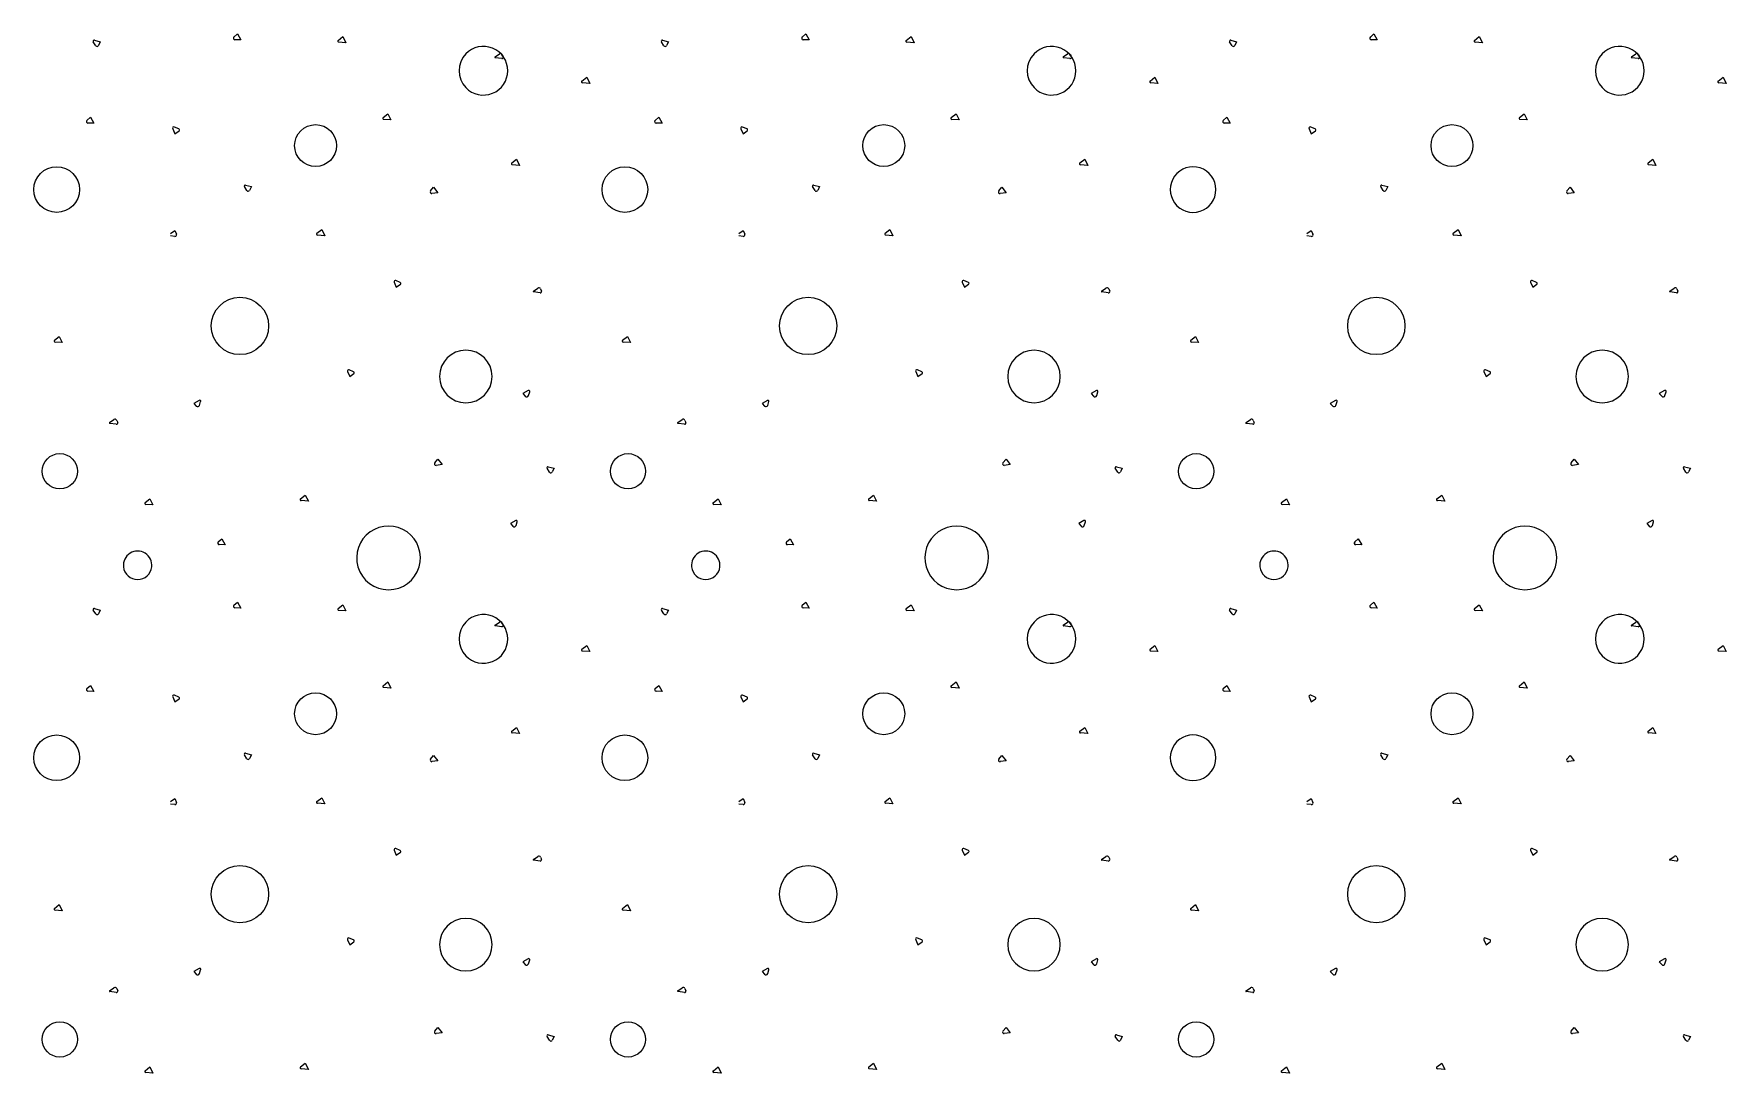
# Model space of a CAD drawing. Header units: millimetres. Extents: x 15 to 2176, y 3 to 641.
# Drawn here: x 2079.8 to 2127.46, y 78.22 to 107.48 of the extents above; entities that cross this region are included whole.
import ezdxf
from ezdxf.xclip import XClip

# ---------------------------------------------------------------- set-up
doc = ezdxf.new("R2010")
doc.units = ezdxf.units.MM
doc.header["$MEASUREMENT"] = 0
doc.header["$XCLIPFRAME"] = 0
doc.layers.add('A--------P-', color=7, linetype='Continuous')
doc.layers.add('A-L-10--EF-', color=4, linetype='Continuous', lineweight=0)

# ---------------------------------------------------------------- blocks, each defined once
blk = doc.blocks.new('*X14')
at = {"layer": 'A-L-10--EF-'}
for p, q in [((2081.544, 107.149), (2081.475, 107.258)), ((2081.506, 107.302), (2081.672, 107.258)), ((2081.672, 107.258), (2081.619, 107.153)), ((2085.437, 107.394), (2085.538, 107.483)), ((2085.633, 107.314), (2085.464, 107.319)), ((2085.538, 107.483), (2085.633, 107.314)), ((2088.369, 107.3), (2088.505, 107.405)), ((2088.59, 107.231), (2088.385, 107.249)), ((2088.505, 107.405), (2088.59, 107.231)), ((2097.544, 107.149), (2097.475, 107.258)), ((2097.506, 107.302), (2097.672, 107.258)), ((2097.672, 107.258), (2097.619, 107.153)), ((2101.437, 107.394), (2101.538, 107.483)), ((2101.633, 107.314), (2101.464, 107.319)), ((2101.538, 107.483), (2101.633, 107.314)), ((2104.369, 107.3), (2104.505, 107.405)), ((2104.59, 107.231), (2104.385, 107.249)), ((2104.505, 107.405), (2104.59, 107.231)), ((2092.79, 106.834), (2092.912, 106.92)), ((2092.978, 106.787), (2092.795, 106.812)), ((2092.991, 106.897), (2093.016, 106.837)), ((2108.79, 106.834), (2108.912, 106.92)), ((2108.978, 106.787), (2108.795, 106.812)), ((2108.991, 106.897), (2109.016, 106.837)), ((2095.235, 106.155), (2095.371, 106.261)), ((2095.456, 106.086), (2095.251, 106.104)), ((2095.371, 106.261), (2095.456, 106.086)), ((2111.235, 106.155), (2111.371, 106.261)), ((2111.456, 106.086), (2111.251, 106.104)), ((2111.371, 106.261), (2111.456, 106.086)), ((2081.296, 105.045), (2081.397, 105.134)), ((2081.492, 104.965), (2081.323, 104.969)), ((2081.397, 105.134), (2081.492, 104.965)), ((2083.884, 104.804), (2083.759, 104.859)), ((2089.635, 105.127), (2089.77, 105.232)), ((2089.855, 105.058), (2089.65, 105.075)), ((2089.77, 105.232), (2089.855, 105.058)), ((2097.296, 105.045), (2097.397, 105.134)), ((2097.492, 104.965), (2097.323, 104.969)), ((2097.397, 105.134), (2097.492, 104.965)), ((2099.884, 104.804), (2099.759, 104.859)), ((2105.635, 105.127), (2105.77, 105.232)), ((2105.855, 105.058), (2105.65, 105.075)), ((2105.77, 105.232), (2105.855, 105.058)), ((2083.712, 104.811), (2083.773, 104.671)), ((2083.773, 104.671), (2083.889, 104.754)), ((2099.712, 104.811), (2099.773, 104.671)), ((2099.773, 104.671), (2099.889, 104.754)), ((2093.257, 103.847), (2093.392, 103.953)), ((2093.392, 103.953), (2093.477, 103.778)), ((2109.257, 103.847), (2109.392, 103.953)), ((2109.392, 103.953), (2109.477, 103.778)), ((2093.477, 103.778), (2093.272, 103.796)), ((2109.477, 103.778), (2109.272, 103.796)), ((2085.799, 103.072), (2085.729, 103.182)), ((2085.761, 103.225), (2085.927, 103.181)), ((2085.927, 103.181), (2085.874, 103.076)), ((2090.973, 103.058), (2091.059, 103.162)), ((2091.179, 103.009), (2091.011, 102.988)), ((2091.059, 103.162), (2091.179, 103.009)), ((2101.799, 103.072), (2101.729, 103.182)), ((2101.761, 103.225), (2101.927, 103.181)), ((2101.927, 103.181), (2101.874, 103.076)), ((2106.973, 103.058), (2107.059, 103.162)), ((2107.179, 103.009), (2107.011, 102.988)), ((2107.059, 103.162), (2107.179, 103.009)), ((2083.652, 101.862), (2083.772, 101.947)), ((2083.773, 101.779), (2083.652, 101.795)), ((2083.772, 101.947), (2083.819, 101.839)), ((2087.772, 101.869), (2087.907, 101.974)), ((2087.992, 101.8), (2087.787, 101.818)), ((2087.907, 101.974), (2087.992, 101.8)), ((2099.652, 101.862), (2099.772, 101.947)), ((2099.773, 101.779), (2099.652, 101.795)), ((2099.772, 101.947), (2099.819, 101.839)), ((2103.772, 101.869), (2103.907, 101.974)), ((2103.992, 101.8), (2103.787, 101.818)), ((2103.907, 101.974), (2103.992, 101.8)), ((2089.946, 100.492), (2090.008, 100.351)), ((2090.119, 100.484), (2089.994, 100.539)), ((2090.008, 100.351), (2090.124, 100.435)), ((2093.869, 100.236), (2093.991, 100.322)), ((2094.058, 100.189), (2093.874, 100.214)), ((2094.07, 100.299), (2094.096, 100.239)), ((2105.946, 100.492), (2106.008, 100.351)), ((2106.119, 100.484), (2105.994, 100.539)), ((2106.008, 100.351), (2106.124, 100.435)), ((2109.869, 100.236), (2109.991, 100.322)), ((2110.058, 100.189), (2109.874, 100.214)), ((2110.07, 100.299), (2110.096, 100.239)), ((2080.382, 98.857), (2080.517, 98.962)), ((2080.602, 98.788), (2080.397, 98.805)), ((2080.517, 98.962), (2080.602, 98.788)), ((2096.382, 98.857), (2096.517, 98.962)), ((2096.602, 98.788), (2096.397, 98.805)), ((2096.517, 98.962), (2096.602, 98.788)), ((2088.634, 97.974), (2088.696, 97.834)), ((2088.807, 97.967), (2088.682, 98.022)), ((2088.696, 97.834), (2088.812, 97.917)), ((2104.634, 97.974), (2104.696, 97.834)), ((2104.807, 97.967), (2104.682, 98.022)), ((2104.696, 97.834), (2104.812, 97.917)), ((2093.722, 97.438), (2093.573, 97.352)), ((2093.573, 97.352), (2093.641, 97.277)), ((2093.731, 97.297), (2093.764, 97.404)), ((2109.722, 97.438), (2109.573, 97.352)), ((2109.573, 97.352), (2109.641, 97.277)), ((2109.731, 97.297), (2109.764, 97.404)), ((2084.457, 97.163), (2084.309, 97.077)), ((2084.309, 97.077), (2084.376, 97.002)), ((2084.466, 97.022), (2084.499, 97.129)), ((2100.457, 97.163), (2100.309, 97.077)), ((2100.309, 97.077), (2100.376, 97.002)), ((2100.466, 97.022), (2100.499, 97.129)), ((2081.935, 96.536), (2082.057, 96.621)), ((2082.124, 96.489), (2081.941, 96.514)), ((2082.136, 96.599), (2082.162, 96.539)), ((2097.935, 96.536), (2098.057, 96.621)), ((2098.124, 96.489), (2097.941, 96.514)), ((2098.136, 96.599), (2098.162, 96.539)), ((2091.091, 95.402), (2091.177, 95.506)), ((2091.297, 95.353), (2091.129, 95.332)), ((2091.177, 95.506), (2091.297, 95.353)), ((2107.091, 95.402), (2107.177, 95.506)), ((2107.297, 95.353), (2107.129, 95.332)), ((2107.177, 95.506), (2107.297, 95.353)), ((2094.323, 95.141), (2094.254, 95.251)), ((2094.286, 95.294), (2094.451, 95.25)), ((2094.451, 95.25), (2094.398, 95.145)), ((2110.323, 95.141), (2110.254, 95.251)), ((2110.286, 95.294), (2110.451, 95.25)), ((2110.451, 95.25), (2110.398, 95.145)), ((2082.936, 94.286), (2083.071, 94.391)), ((2083.071, 94.391), (2083.156, 94.216)), ((2087.31, 94.39), (2087.446, 94.495)), ((2087.446, 94.495), (2087.531, 94.321)), ((2098.936, 94.286), (2099.071, 94.391)), ((2099.071, 94.391), (2099.156, 94.216)), ((2103.31, 94.39), (2103.446, 94.495)), ((2103.446, 94.495), (2103.531, 94.321)), ((2083.156, 94.216), (2082.951, 94.234)), ((2087.531, 94.321), (2087.326, 94.338)), ((2099.156, 94.216), (2098.951, 94.234)), ((2103.531, 94.321), (2103.326, 94.338)), ((2093.371, 93.779), (2093.223, 93.693)), ((2093.223, 93.693), (2093.29, 93.618)), ((2093.38, 93.638), (2093.413, 93.746)), ((2109.371, 93.779), (2109.223, 93.693)), ((2109.223, 93.693), (2109.29, 93.618)), ((2109.38, 93.638), (2109.413, 93.746)), ((2084.996, 93.175), (2085.098, 93.264)), ((2085.193, 93.095), (2085.024, 93.099)), ((2085.098, 93.264), (2085.193, 93.095)), ((2100.996, 93.175), (2101.098, 93.264)), ((2101.193, 93.095), (2101.024, 93.099)), ((2101.098, 93.264), (2101.193, 93.095)), ((2081.544, 91.149), (2081.475, 91.258)), ((2081.506, 91.302), (2081.672, 91.258)), ((2081.672, 91.258), (2081.619, 91.153)), ((2085.437, 91.394), (2085.538, 91.483)), ((2085.633, 91.314), (2085.464, 91.319)), ((2085.538, 91.483), (2085.633, 91.314)), ((2088.369, 91.3), (2088.505, 91.405)), ((2088.59, 91.231), (2088.385, 91.249)), ((2088.505, 91.405), (2088.59, 91.231)), ((2097.544, 91.149), (2097.475, 91.258)), ((2097.506, 91.302), (2097.672, 91.258)), ((2097.672, 91.258), (2097.619, 91.153)), ((2101.437, 91.394), (2101.538, 91.483)), ((2101.633, 91.314), (2101.464, 91.319)), ((2101.538, 91.483), (2101.633, 91.314)), ((2104.369, 91.3), (2104.505, 91.405)), ((2104.59, 91.231), (2104.385, 91.249)), ((2104.505, 91.405), (2104.59, 91.231)), ((2092.79, 90.834), (2092.912, 90.92)), ((2092.978, 90.787), (2092.795, 90.812)), ((2092.991, 90.897), (2093.016, 90.837)), ((2108.79, 90.834), (2108.912, 90.92)), ((2108.978, 90.787), (2108.795, 90.812)), ((2108.991, 90.897), (2109.016, 90.837)), ((2095.235, 90.155), (2095.371, 90.261)), ((2095.456, 90.086), (2095.251, 90.104)), ((2095.371, 90.261), (2095.456, 90.086)), ((2111.235, 90.155), (2111.371, 90.261)), ((2111.456, 90.086), (2111.251, 90.104)), ((2111.371, 90.261), (2111.456, 90.086)), ((2081.296, 89.045), (2081.397, 89.134)), ((2081.397, 89.134), (2081.492, 88.965)), ((2089.635, 89.127), (2089.77, 89.232)), ((2089.77, 89.232), (2089.855, 89.058)), ((2097.296, 89.045), (2097.397, 89.134)), ((2097.397, 89.134), (2097.492, 88.965)), ((2105.635, 89.127), (2105.77, 89.232)), ((2105.77, 89.232), (2105.855, 89.058)), ((2081.492, 88.965), (2081.323, 88.969)), ((2083.712, 88.811), (2083.773, 88.671)), ((2083.884, 88.804), (2083.759, 88.859)), ((2083.773, 88.671), (2083.889, 88.754)), ((2089.855, 89.058), (2089.65, 89.075)), ((2097.492, 88.965), (2097.323, 88.969)), ((2099.712, 88.811), (2099.773, 88.671)), ((2099.884, 88.804), (2099.759, 88.859)), ((2099.773, 88.671), (2099.889, 88.754)), ((2105.855, 89.058), (2105.65, 89.075)), ((2093.257, 87.847), (2093.392, 87.953)), ((2093.477, 87.778), (2093.272, 87.796)), ((2093.392, 87.953), (2093.477, 87.778)), ((2109.257, 87.847), (2109.392, 87.953)), ((2109.477, 87.778), (2109.272, 87.796)), ((2109.392, 87.953), (2109.477, 87.778)), ((2085.761, 87.225), (2085.927, 87.181)), ((2101.761, 87.225), (2101.927, 87.181)), ((2085.799, 87.072), (2085.729, 87.182)), ((2085.927, 87.181), (2085.874, 87.076)), ((2090.973, 87.058), (2091.059, 87.162)), ((2091.179, 87.009), (2091.011, 86.988)), ((2091.059, 87.162), (2091.179, 87.009)), ((2101.799, 87.072), (2101.729, 87.182)), ((2101.927, 87.181), (2101.874, 87.076)), ((2106.973, 87.058), (2107.059, 87.162)), ((2107.179, 87.009), (2107.011, 86.988)), ((2107.059, 87.162), (2107.179, 87.009)), ((2083.652, 85.862), (2083.772, 85.947)), ((2083.773, 85.779), (2083.652, 85.795)), ((2083.772, 85.947), (2083.819, 85.839)), ((2087.772, 85.869), (2087.907, 85.974)), ((2087.992, 85.8), (2087.787, 85.818)), ((2087.907, 85.974), (2087.992, 85.8)), ((2099.652, 85.862), (2099.772, 85.947)), ((2099.773, 85.779), (2099.652, 85.795)), ((2099.772, 85.947), (2099.819, 85.839)), ((2103.772, 85.869), (2103.907, 85.974)), ((2103.992, 85.8), (2103.787, 85.818)), ((2103.907, 85.974), (2103.992, 85.8)), ((2089.946, 84.492), (2090.008, 84.351)), ((2090.119, 84.484), (2089.994, 84.539)), ((2090.008, 84.351), (2090.124, 84.435)), ((2105.946, 84.492), (2106.008, 84.351)), ((2106.119, 84.484), (2105.994, 84.539)), ((2106.008, 84.351), (2106.124, 84.435)), ((2093.869, 84.236), (2093.991, 84.322)), ((2094.058, 84.189), (2093.874, 84.214)), ((2094.07, 84.299), (2094.096, 84.239)), ((2109.869, 84.236), (2109.991, 84.322)), ((2110.058, 84.189), (2109.874, 84.214)), ((2110.07, 84.299), (2110.096, 84.239)), ((2080.382, 82.857), (2080.517, 82.962)), ((2080.517, 82.962), (2080.602, 82.788)), ((2096.382, 82.857), (2096.517, 82.962)), ((2096.517, 82.962), (2096.602, 82.788)), ((2080.602, 82.788), (2080.397, 82.805)), ((2096.602, 82.788), (2096.397, 82.805)), ((2088.634, 81.974), (2088.696, 81.834)), ((2088.807, 81.967), (2088.682, 82.022)), ((2104.634, 81.974), (2104.696, 81.834)), ((2104.807, 81.967), (2104.682, 82.022)), ((2088.696, 81.834), (2088.812, 81.917)), ((2104.696, 81.834), (2104.812, 81.917)), ((2084.457, 81.163), (2084.309, 81.077)), ((2084.309, 81.077), (2084.376, 81.002)), ((2084.466, 81.022), (2084.499, 81.129)), ((2093.722, 81.438), (2093.573, 81.352)), ((2093.573, 81.352), (2093.641, 81.277)), ((2093.731, 81.297), (2093.764, 81.404)), ((2100.457, 81.163), (2100.309, 81.077)), ((2100.309, 81.077), (2100.376, 81.002)), ((2100.466, 81.022), (2100.499, 81.129)), ((2109.722, 81.438), (2109.573, 81.352)), ((2109.573, 81.352), (2109.641, 81.277)), ((2109.731, 81.297), (2109.764, 81.404)), ((2081.935, 80.536), (2082.057, 80.621)), ((2082.136, 80.599), (2082.162, 80.539)), ((2097.935, 80.536), (2098.057, 80.621)), ((2098.136, 80.599), (2098.162, 80.539)), ((2082.124, 80.489), (2081.941, 80.514)), ((2098.124, 80.489), (2097.941, 80.514)), ((2091.091, 79.402), (2091.177, 79.506)), ((2091.297, 79.353), (2091.129, 79.332)), ((2091.177, 79.506), (2091.297, 79.353)), ((2094.323, 79.141), (2094.254, 79.251)), ((2094.286, 79.294), (2094.451, 79.25)), ((2094.451, 79.25), (2094.398, 79.145)), ((2107.091, 79.402), (2107.177, 79.506)), ((2107.297, 79.353), (2107.129, 79.332)), ((2107.177, 79.506), (2107.297, 79.353)), ((2110.323, 79.141), (2110.254, 79.251)), ((2110.286, 79.294), (2110.451, 79.25)), ((2110.451, 79.25), (2110.398, 79.145)), ((2082.936, 78.286), (2083.071, 78.391)), ((2083.156, 78.216), (2082.951, 78.234)), ((2083.071, 78.391), (2083.156, 78.216)), ((2087.31, 78.39), (2087.446, 78.495)), ((2087.531, 78.321), (2087.326, 78.338)), ((2087.446, 78.495), (2087.531, 78.321)), ((2098.936, 78.286), (2099.071, 78.391)), ((2099.156, 78.216), (2098.951, 78.234)), ((2099.071, 78.391), (2099.156, 78.216)), ((2103.31, 78.39), (2103.446, 78.495)), ((2103.531, 78.321), (2103.326, 78.338)), ((2103.446, 78.495), (2103.531, 78.321))]:
    blk.add_line(p, q, dxfattribs=at)
for centre, radius in [((2087.735, 104.337), 0.59), ((2103.735, 104.337), 0.59), ((2080.445, 103.098), 0.643), ((2096.445, 103.098), 0.643), ((2085.605, 99.257), 0.807), ((2101.605, 99.257), 0.807), ((2080.533, 95.166), 0.496), ((2096.533, 95.166), 0.496), ((2087.735, 88.337), 0.59), ((2103.735, 88.337), 0.59), ((2080.445, 87.098), 0.643), ((2096.445, 87.098), 0.643), ((2085.605, 83.257), 0.807), ((2101.605, 83.257), 0.807), ((2080.533, 79.166), 0.496), ((2096.533, 79.166), 0.496)]:
    blk.add_circle(centre, radius, dxfattribs=at)
for centre, radius, start, end in [((2081.499, 107.274), 0.0288, 75.2067, 212.3813), ((2085.465, 107.362), 0.0432, 131.2386, 268.4132), ((2088.387, 107.277), 0.0288, 127.9022, 265.0768), ((2097.499, 107.274), 0.0288, 75.2067, 212.3813), ((2101.465, 107.362), 0.0432, 131.2386, 268.4132), ((2104.387, 107.277), 0.0288, 127.9022, 265.0768), ((2081.581, 107.172), 0.0432, 212.3813, 333.2854), ((2092.46, 106.445), 0.686, 136.1287, 223.8713), ((2092.46, 106.445), 0.686, 223.8713, 136.1287), ((2092.797, 106.824), 0.012, 125.1139, 262.2885), ((2092.942, 106.876), 0.0528, 23.1926, 125.1139), ((2092.983, 106.823), 0.036, 262.2885, 23.1926), ((2097.581, 107.172), 0.0432, 212.3813, 333.2854), ((2108.46, 106.445), 0.686, 136.1287, 223.8713), ((2108.46, 106.445), 0.686, 223.8713, 136.1287), ((2108.797, 106.824), 0.012, 125.1139, 262.2885), ((2108.942, 106.876), 0.0528, 23.1926, 125.1139), ((2108.983, 106.823), 0.036, 262.2885, 23.1926), ((2095.253, 106.133), 0.0288, 127.9022, 265.0768), ((2111.253, 106.133), 0.0288, 127.9022, 265.0768), ((2081.325, 105.013), 0.0432, 131.2386, 268.4132), ((2083.744, 104.826), 0.036, 66.4475, 203.6221), ((2089.653, 105.104), 0.0288, 127.9022, 265.0768), ((2097.325, 105.013), 0.0432, 131.2386, 268.4132), ((2099.744, 104.826), 0.036, 66.4475, 203.6221), ((2105.653, 105.104), 0.0288, 127.9022, 265.0768), ((2083.873, 104.778), 0.0288, 305.5434, 66.4475), ((2099.873, 104.778), 0.0288, 305.5434, 66.4475), ((2093.275, 103.825), 0.0288, 127.9022, 265.0768), ((2109.275, 103.825), 0.0288, 127.9022, 265.0768), ((2112.445, 103.098), 0.643, 144.1476, 215.8524), ((2085.753, 103.197), 0.0288, 75.2067, 212.3813), ((2085.835, 103.095), 0.0432, 212.3813, 333.2854), ((2091.006, 103.03), 0.0432, 140.1139, 277.2885), ((2101.753, 103.197), 0.0288, 75.2067, 212.3813), ((2101.835, 103.095), 0.0432, 212.3813, 333.2854), ((2107.006, 103.03), 0.0432, 140.1139, 277.2885), ((2083.779, 101.822), 0.0432, 262.2885, 23.1926), ((2087.789, 101.846), 0.0288, 127.9022, 265.0768), ((2099.779, 101.822), 0.0432, 262.2885, 23.1926), ((2103.789, 101.846), 0.0288, 127.9022, 265.0768), ((2089.979, 100.506), 0.036, 66.4475, 203.6221), ((2090.107, 100.458), 0.0288, 305.5434, 66.4475), ((2093.876, 100.226), 0.012, 125.1139, 262.2885), ((2094.021, 100.278), 0.0528, 23.1926, 125.1139), ((2094.062, 100.225), 0.036, 262.2885, 23.1926), ((2105.979, 100.506), 0.036, 66.4475, 203.6221), ((2106.107, 100.458), 0.0288, 305.5434, 66.4475), ((2109.876, 100.226), 0.012, 125.1139, 262.2885), ((2110.021, 100.278), 0.0528, 23.1926, 125.1139), ((2110.062, 100.225), 0.036, 262.2885, 23.1926), ((2080.4, 98.834), 0.0288, 127.9022, 265.0768), ((2096.4, 98.834), 0.0288, 127.9022, 265.0768), ((2091.966, 97.835), 0.74, 90, 270), ((2091.966, 97.835), 0.74, 270, 90), ((2107.966, 97.835), 0.74, 90, 270), ((2107.966, 97.835), 0.74, 270, 90), ((2088.667, 97.989), 0.036, 66.4475, 203.6221), ((2088.795, 97.941), 0.0288, 305.5434, 66.4475), ((2104.667, 97.989), 0.036, 66.4475, 203.6221), ((2104.795, 97.941), 0.0288, 305.5434, 66.4475), ((2093.68, 97.312), 0.0528, 221.9213, 342.8254), ((2093.736, 97.413), 0.0288, 342.8254, 120), ((2109.68, 97.312), 0.0528, 221.9213, 342.8254), ((2109.736, 97.413), 0.0288, 342.8254, 120), ((2084.416, 97.037), 0.0528, 221.9213, 342.8254), ((2084.472, 97.138), 0.0288, 342.8254, 120), ((2100.416, 97.037), 0.0528, 221.9213, 342.8254), ((2100.472, 97.138), 0.0288, 342.8254, 120), ((2081.942, 96.526), 0.012, 125.1139, 262.2885), ((2082.088, 96.578), 0.0528, 23.1926, 125.1139), ((2082.129, 96.525), 0.036, 262.2885, 23.1926), ((2097.942, 96.526), 0.012, 125.1139, 262.2885), ((2098.088, 96.578), 0.0528, 23.1926, 125.1139), ((2098.129, 96.525), 0.036, 262.2885, 23.1926), ((2091.124, 95.375), 0.0432, 140.1139, 277.2885), ((2107.124, 95.375), 0.0432, 140.1139, 277.2885), ((2094.278, 95.266), 0.0288, 75.2067, 212.3813), ((2094.36, 95.164), 0.0432, 212.3813, 333.2854), ((2110.278, 95.266), 0.0288, 75.2067, 212.3813), ((2110.36, 95.164), 0.0432, 212.3813, 333.2854), ((2087.328, 94.367), 0.0288, 127.9022, 265.0768), ((2103.328, 94.367), 0.0288, 127.9022, 265.0768), ((2082.953, 94.263), 0.0288, 127.9022, 265.0768), ((2098.953, 94.263), 0.0288, 127.9022, 265.0768), ((2089.789, 92.727), 0.897, 343.6089, 196.3911), ((2093.33, 93.654), 0.0528, 221.9213, 342.8254), ((2093.386, 93.754), 0.0288, 342.8254, 120), ((2105.789, 92.727), 0.897, 343.6089, 196.3911), ((2109.33, 93.654), 0.0528, 221.9213, 342.8254), ((2109.386, 93.754), 0.0288, 342.8254, 120), ((2085.025, 93.143), 0.0432, 131.2386, 268.4132), ((2101.025, 93.143), 0.0432, 131.2386, 268.4132), ((2082.722, 92.518), 0.4, 353.7067, 186.2933), ((2082.722, 92.518), 0.4, 186.2933, 353.7067), ((2089.789, 92.727), 0.897, 196.3911, 343.6089), ((2098.722, 92.518), 0.4, 353.7067, 186.2933), ((2098.722, 92.518), 0.4, 186.2933, 353.7067), ((2105.789, 92.727), 0.897, 196.3911, 343.6089), ((2081.499, 91.274), 0.0288, 75.2067, 212.3813), ((2081.581, 91.172), 0.0432, 212.3813, 333.2854), ((2085.465, 91.362), 0.0432, 131.2386, 268.4132), ((2088.387, 91.277), 0.0288, 127.9022, 265.0768), ((2092.46, 90.445), 0.686, 223.8713, 136.1287), ((2097.499, 91.274), 0.0288, 75.2067, 212.3813), ((2097.581, 91.172), 0.0432, 212.3813, 333.2854), ((2101.465, 91.362), 0.0432, 131.2386, 268.4132), ((2104.387, 91.277), 0.0288, 127.9022, 265.0768), ((2108.46, 90.445), 0.686, 223.8713, 136.1287), ((2092.46, 90.445), 0.686, 136.1287, 223.8713), ((2092.797, 90.824), 0.012, 125.1139, 262.2885), ((2092.942, 90.876), 0.0528, 23.1926, 125.1139), ((2092.983, 90.823), 0.036, 262.2885, 23.1926), ((2108.46, 90.445), 0.686, 136.1287, 223.8713), ((2108.797, 90.824), 0.012, 125.1139, 262.2885), ((2108.942, 90.876), 0.0528, 23.1926, 125.1139), ((2108.983, 90.823), 0.036, 262.2885, 23.1926), ((2095.253, 90.133), 0.0288, 127.9022, 265.0768), ((2111.253, 90.133), 0.0288, 127.9022, 265.0768), ((2089.653, 89.104), 0.0288, 127.9022, 265.0768), ((2105.653, 89.104), 0.0288, 127.9022, 265.0768), ((2081.325, 89.013), 0.0432, 131.2386, 268.4132), ((2083.744, 88.826), 0.036, 66.4475, 203.6221), ((2083.873, 88.778), 0.0288, 305.5434, 66.4475), ((2097.325, 89.013), 0.0432, 131.2386, 268.4132), ((2099.744, 88.826), 0.036, 66.4475, 203.6221), ((2099.873, 88.778), 0.0288, 305.5434, 66.4475), ((2093.275, 87.825), 0.0288, 127.9022, 265.0768), ((2109.275, 87.825), 0.0288, 127.9022, 265.0768), ((2085.753, 87.197), 0.0288, 75.2067, 212.3813), ((2101.753, 87.197), 0.0288, 75.2067, 212.3813), ((2112.445, 87.098), 0.643, 144.1476, 215.8524), ((2085.835, 87.095), 0.0432, 212.3813, 333.2854), ((2091.006, 87.03), 0.0432, 140.1139, 277.2885), ((2101.835, 87.095), 0.0432, 212.3813, 333.2854), ((2107.006, 87.03), 0.0432, 140.1139, 277.2885), ((2083.779, 85.822), 0.0432, 262.2885, 23.1926), ((2087.789, 85.846), 0.0288, 127.9022, 265.0768), ((2099.779, 85.822), 0.0432, 262.2885, 23.1926), ((2103.789, 85.846), 0.0288, 127.9022, 265.0768), ((2089.979, 84.506), 0.036, 66.4475, 203.6221), ((2090.107, 84.458), 0.0288, 305.5434, 66.4475), ((2105.979, 84.506), 0.036, 66.4475, 203.6221), ((2106.107, 84.458), 0.0288, 305.5434, 66.4475), ((2093.876, 84.226), 0.012, 125.1139, 262.2885), ((2094.021, 84.278), 0.0528, 23.1926, 125.1139), ((2094.062, 84.225), 0.036, 262.2885, 23.1926), ((2109.876, 84.226), 0.012, 125.1139, 262.2885), ((2110.021, 84.278), 0.0528, 23.1926, 125.1139), ((2110.062, 84.225), 0.036, 262.2885, 23.1926), ((2080.4, 82.834), 0.0288, 127.9022, 265.0768), ((2091.966, 81.835), 0.74, 90, 270), ((2091.966, 81.835), 0.74, 270, 90), ((2096.4, 82.834), 0.0288, 127.9022, 265.0768), ((2107.966, 81.835), 0.74, 90, 270), ((2107.966, 81.835), 0.74, 270, 90), ((2088.667, 81.989), 0.036, 66.4475, 203.6221), ((2088.795, 81.941), 0.0288, 305.5434, 66.4475), ((2104.667, 81.989), 0.036, 66.4475, 203.6221), ((2104.795, 81.941), 0.0288, 305.5434, 66.4475), ((2084.416, 81.037), 0.0528, 221.9213, 342.8254), ((2084.472, 81.138), 0.0288, 342.8254, 120), ((2093.68, 81.312), 0.0528, 221.9213, 342.8254), ((2093.736, 81.413), 0.0288, 342.8254, 120), ((2100.416, 81.037), 0.0528, 221.9213, 342.8254), ((2100.472, 81.138), 0.0288, 342.8254, 120), ((2109.68, 81.312), 0.0528, 221.9213, 342.8254), ((2109.736, 81.413), 0.0288, 342.8254, 120), ((2082.088, 80.578), 0.0528, 23.1926, 125.1139), ((2082.129, 80.525), 0.036, 262.2885, 23.1926), ((2098.088, 80.578), 0.0528, 23.1926, 125.1139), ((2098.129, 80.525), 0.036, 262.2885, 23.1926), ((2081.942, 80.526), 0.012, 125.1139, 262.2885), ((2097.942, 80.526), 0.012, 125.1139, 262.2885), ((2091.124, 79.375), 0.0432, 140.1139, 277.2885), ((2094.278, 79.266), 0.0288, 75.2067, 212.3813), ((2094.36, 79.164), 0.0432, 212.3813, 333.2854), ((2107.124, 79.375), 0.0432, 140.1139, 277.2885), ((2110.278, 79.266), 0.0288, 75.2067, 212.3813), ((2110.36, 79.164), 0.0432, 212.3813, 333.2854), ((2082.953, 78.263), 0.0288, 127.9022, 265.0768), ((2087.328, 78.367), 0.0288, 127.9022, 265.0768), ((2098.953, 78.263), 0.0288, 127.9022, 265.0768), ((2103.328, 78.367), 0.0288, 127.9022, 265.0768)]:
    blk.add_arc(centre, radius, start, end, dxfattribs=at)
blk = doc.blocks.new('*X15')
at = {"layer": 'A-L-10--EF-'}
for p, q in [((2113.544, 107.149), (2113.475, 107.258)), ((2113.506, 107.302), (2113.672, 107.258)), ((2113.672, 107.258), (2113.619, 107.153)), ((2117.437, 107.394), (2117.538, 107.483)), ((2117.633, 107.314), (2117.464, 107.319)), ((2117.538, 107.483), (2117.633, 107.314)), ((2120.369, 107.3), (2120.505, 107.405)), ((2120.59, 107.231), (2120.385, 107.249)), ((2120.505, 107.405), (2120.59, 107.231)), ((2124.79, 106.834), (2124.912, 106.92)), ((2124.978, 106.787), (2124.795, 106.812)), ((2124.991, 106.897), (2125.016, 106.837)), ((2127.235, 106.155), (2127.371, 106.261)), ((2127.456, 106.086), (2127.251, 106.104)), ((2127.371, 106.261), (2127.456, 106.086)), ((2113.296, 105.045), (2113.397, 105.134)), ((2113.492, 104.965), (2113.323, 104.969)), ((2113.397, 105.134), (2113.492, 104.965)), ((2115.884, 104.804), (2115.759, 104.859)), ((2121.635, 105.127), (2121.77, 105.232)), ((2121.855, 105.058), (2121.65, 105.075)), ((2121.77, 105.232), (2121.855, 105.058)), ((2115.712, 104.811), (2115.773, 104.671)), ((2115.773, 104.671), (2115.889, 104.754)), ((2125.257, 103.847), (2125.392, 103.953)), ((2125.392, 103.953), (2125.477, 103.778)), ((2125.477, 103.778), (2125.272, 103.796)), ((2117.799, 103.072), (2117.729, 103.182)), ((2117.761, 103.225), (2117.927, 103.181)), ((2117.927, 103.181), (2117.874, 103.076)), ((2122.973, 103.058), (2123.059, 103.162)), ((2123.179, 103.009), (2123.011, 102.988)), ((2123.059, 103.162), (2123.179, 103.009)), ((2115.652, 101.862), (2115.772, 101.947)), ((2115.773, 101.779), (2115.652, 101.795)), ((2115.772, 101.947), (2115.819, 101.839)), ((2119.772, 101.869), (2119.907, 101.974)), ((2119.992, 101.8), (2119.787, 101.818)), ((2119.907, 101.974), (2119.992, 101.8)), ((2121.946, 100.492), (2122.008, 100.351)), ((2122.119, 100.484), (2121.994, 100.539)), ((2122.008, 100.351), (2122.124, 100.435)), ((2125.869, 100.236), (2125.991, 100.322)), ((2126.058, 100.189), (2125.874, 100.214)), ((2126.07, 100.299), (2126.096, 100.239)), ((2112.382, 98.857), (2112.517, 98.962)), ((2112.602, 98.788), (2112.397, 98.805)), ((2112.517, 98.962), (2112.602, 98.788)), ((2120.634, 97.974), (2120.696, 97.834)), ((2120.807, 97.967), (2120.682, 98.022)), ((2120.696, 97.834), (2120.812, 97.917)), ((2125.722, 97.438), (2125.573, 97.352)), ((2125.573, 97.352), (2125.641, 97.277)), ((2125.731, 97.297), (2125.764, 97.404)), ((2116.457, 97.163), (2116.309, 97.077)), ((2116.309, 97.077), (2116.376, 97.002)), ((2116.466, 97.022), (2116.499, 97.129)), ((2113.935, 96.536), (2114.057, 96.621)), ((2114.124, 96.489), (2113.941, 96.514)), ((2114.136, 96.599), (2114.162, 96.539)), ((2123.091, 95.402), (2123.177, 95.506)), ((2123.297, 95.353), (2123.129, 95.332)), ((2123.177, 95.506), (2123.297, 95.353)), ((2126.323, 95.141), (2126.254, 95.251)), ((2126.286, 95.294), (2126.451, 95.25)), ((2126.451, 95.25), (2126.398, 95.145)), ((2114.936, 94.286), (2115.071, 94.391)), ((2115.071, 94.391), (2115.156, 94.216)), ((2119.31, 94.39), (2119.446, 94.495)), ((2119.446, 94.495), (2119.531, 94.321)), ((2115.156, 94.216), (2114.951, 94.234)), ((2119.531, 94.321), (2119.326, 94.338)), ((2125.371, 93.779), (2125.223, 93.693)), ((2125.223, 93.693), (2125.29, 93.618)), ((2125.38, 93.638), (2125.413, 93.746)), ((2116.996, 93.175), (2117.098, 93.264)), ((2117.193, 93.095), (2117.024, 93.099)), ((2117.098, 93.264), (2117.193, 93.095)), ((2113.544, 91.149), (2113.475, 91.258)), ((2113.506, 91.302), (2113.672, 91.258)), ((2113.672, 91.258), (2113.619, 91.153)), ((2117.437, 91.394), (2117.538, 91.483)), ((2117.633, 91.314), (2117.464, 91.319)), ((2117.538, 91.483), (2117.633, 91.314)), ((2120.369, 91.3), (2120.505, 91.405)), ((2120.59, 91.231), (2120.385, 91.249)), ((2120.505, 91.405), (2120.59, 91.231)), ((2124.79, 90.834), (2124.912, 90.92)), ((2124.978, 90.787), (2124.795, 90.812)), ((2124.991, 90.897), (2125.016, 90.837)), ((2127.235, 90.155), (2127.371, 90.261)), ((2127.456, 90.086), (2127.251, 90.104)), ((2127.371, 90.261), (2127.456, 90.086)), ((2113.296, 89.045), (2113.397, 89.134)), ((2113.397, 89.134), (2113.492, 88.965)), ((2121.635, 89.127), (2121.77, 89.232)), ((2121.77, 89.232), (2121.855, 89.058)), ((2113.492, 88.965), (2113.323, 88.969)), ((2115.712, 88.811), (2115.773, 88.671)), ((2115.884, 88.804), (2115.759, 88.859)), ((2115.773, 88.671), (2115.889, 88.754)), ((2121.855, 89.058), (2121.65, 89.075)), ((2125.257, 87.847), (2125.392, 87.953)), ((2125.477, 87.778), (2125.272, 87.796)), ((2125.392, 87.953), (2125.477, 87.778)), ((2117.761, 87.225), (2117.927, 87.181)), ((2117.799, 87.072), (2117.729, 87.182)), ((2117.927, 87.181), (2117.874, 87.076)), ((2122.973, 87.058), (2123.059, 87.162)), ((2123.179, 87.009), (2123.011, 86.988)), ((2123.059, 87.162), (2123.179, 87.009)), ((2115.652, 85.862), (2115.772, 85.947)), ((2115.773, 85.779), (2115.652, 85.795)), ((2115.772, 85.947), (2115.819, 85.839)), ((2119.772, 85.869), (2119.907, 85.974)), ((2119.992, 85.8), (2119.787, 85.818)), ((2119.907, 85.974), (2119.992, 85.8)), ((2121.946, 84.492), (2122.008, 84.351)), ((2122.119, 84.484), (2121.994, 84.539)), ((2122.008, 84.351), (2122.124, 84.435)), ((2125.869, 84.236), (2125.991, 84.322)), ((2126.058, 84.189), (2125.874, 84.214)), ((2126.07, 84.299), (2126.096, 84.239)), ((2112.382, 82.857), (2112.517, 82.962)), ((2112.517, 82.962), (2112.602, 82.788)), ((2112.602, 82.788), (2112.397, 82.805)), ((2120.634, 81.974), (2120.696, 81.834)), ((2120.807, 81.967), (2120.682, 82.022)), ((2120.696, 81.834), (2120.812, 81.917)), ((2116.457, 81.163), (2116.309, 81.077)), ((2116.309, 81.077), (2116.376, 81.002)), ((2116.466, 81.022), (2116.499, 81.129)), ((2125.722, 81.438), (2125.573, 81.352)), ((2125.573, 81.352), (2125.641, 81.277)), ((2125.731, 81.297), (2125.764, 81.404)), ((2113.935, 80.536), (2114.057, 80.621)), ((2114.136, 80.599), (2114.162, 80.539)), ((2114.124, 80.489), (2113.941, 80.514)), ((2123.091, 79.402), (2123.177, 79.506)), ((2123.297, 79.353), (2123.129, 79.332)), ((2123.177, 79.506), (2123.297, 79.353)), ((2126.323, 79.141), (2126.254, 79.251)), ((2126.286, 79.294), (2126.451, 79.25)), ((2126.451, 79.25), (2126.398, 79.145)), ((2114.936, 78.286), (2115.071, 78.391)), ((2115.156, 78.216), (2114.951, 78.234)), ((2115.071, 78.391), (2115.156, 78.216)), ((2119.31, 78.39), (2119.446, 78.495)), ((2119.531, 78.321), (2119.326, 78.338)), ((2119.446, 78.495), (2119.531, 78.321))]:
    blk.add_line(p, q, dxfattribs=at)
for centre, radius in [((2119.735, 104.337), 0.59), ((2117.605, 99.257), 0.807), ((2112.533, 95.166), 0.496), ((2119.735, 88.337), 0.59), ((2117.605, 83.257), 0.807), ((2112.533, 79.166), 0.496)]:
    blk.add_circle(centre, radius, dxfattribs=at)
for centre, radius, start, end in [((2113.499, 107.274), 0.0288, 75.2067, 212.3813), ((2117.465, 107.362), 0.0432, 131.2386, 268.4132), ((2120.387, 107.277), 0.0288, 127.9022, 265.0768), ((2113.581, 107.172), 0.0432, 212.3813, 333.2854), ((2124.46, 106.445), 0.686, 136.1287, 223.8713), ((2124.46, 106.445), 0.686, 223.8713, 136.1287), ((2124.797, 106.824), 0.012, 125.1139, 262.2885), ((2124.942, 106.876), 0.0528, 23.1926, 125.1139), ((2124.983, 106.823), 0.036, 262.2885, 23.1926), ((2127.253, 106.133), 0.0288, 127.9022, 265.0768), ((2113.325, 105.013), 0.0432, 131.2386, 268.4132), ((2115.744, 104.826), 0.036, 66.4475, 203.6221), ((2121.653, 105.104), 0.0288, 127.9022, 265.0768), ((2115.873, 104.778), 0.0288, 305.5434, 66.4475), ((2112.445, 103.098), 0.643, 215.8524, 144.1476), ((2125.275, 103.825), 0.0288, 127.9022, 265.0768), ((2117.753, 103.197), 0.0288, 75.2067, 212.3813), ((2117.835, 103.095), 0.0432, 212.3813, 333.2854), ((2123.006, 103.03), 0.0432, 140.1139, 277.2885), ((2115.779, 101.822), 0.0432, 262.2885, 23.1926), ((2119.789, 101.846), 0.0288, 127.9022, 265.0768), ((2121.979, 100.506), 0.036, 66.4475, 203.6221), ((2122.107, 100.458), 0.0288, 305.5434, 66.4475), ((2125.876, 100.226), 0.012, 125.1139, 262.2885), ((2126.021, 100.278), 0.0528, 23.1926, 125.1139), ((2126.062, 100.225), 0.036, 262.2885, 23.1926), ((2112.4, 98.834), 0.0288, 127.9022, 265.0768), ((2123.966, 97.835), 0.74, 90, 270), ((2123.966, 97.835), 0.74, 270, 90), ((2120.667, 97.989), 0.036, 66.4475, 203.6221), ((2120.795, 97.941), 0.0288, 305.5434, 66.4475), ((2125.68, 97.312), 0.0528, 221.9213, 342.8254), ((2125.736, 97.413), 0.0288, 342.8254, 120), ((2116.416, 97.037), 0.0528, 221.9213, 342.8254), ((2116.472, 97.138), 0.0288, 342.8254, 120), ((2113.942, 96.526), 0.012, 125.1139, 262.2885), ((2114.088, 96.578), 0.0528, 23.1926, 125.1139), ((2114.129, 96.525), 0.036, 262.2885, 23.1926), ((2123.124, 95.375), 0.0432, 140.1139, 277.2885), ((2126.278, 95.266), 0.0288, 75.2067, 212.3813), ((2126.36, 95.164), 0.0432, 212.3813, 333.2854), ((2119.328, 94.367), 0.0288, 127.9022, 265.0768), ((2114.953, 94.263), 0.0288, 127.9022, 265.0768), ((2121.789, 92.727), 0.897, 343.6089, 196.3911), ((2125.33, 93.654), 0.0528, 221.9213, 342.8254), ((2125.386, 93.754), 0.0288, 342.8254, 120), ((2117.025, 93.143), 0.0432, 131.2386, 268.4132), ((2114.722, 92.518), 0.4, 353.7067, 186.2933), ((2114.722, 92.518), 0.4, 186.2933, 353.7067), ((2121.789, 92.727), 0.897, 196.3911, 343.6089), ((2113.499, 91.274), 0.0288, 75.2067, 212.3813), ((2113.581, 91.172), 0.0432, 212.3813, 333.2854), ((2117.465, 91.362), 0.0432, 131.2386, 268.4132), ((2120.387, 91.277), 0.0288, 127.9022, 265.0768), ((2124.46, 90.445), 0.686, 223.8713, 136.1287), ((2124.46, 90.445), 0.686, 136.1287, 223.8713), ((2124.797, 90.824), 0.012, 125.1139, 262.2885), ((2124.942, 90.876), 0.0528, 23.1926, 125.1139), ((2124.983, 90.823), 0.036, 262.2885, 23.1926), ((2127.253, 90.133), 0.0288, 127.9022, 265.0768), ((2121.653, 89.104), 0.0288, 127.9022, 265.0768), ((2113.325, 89.013), 0.0432, 131.2386, 268.4132), ((2115.744, 88.826), 0.036, 66.4475, 203.6221), ((2115.873, 88.778), 0.0288, 305.5434, 66.4475), ((2112.445, 87.098), 0.643, 215.8524, 144.1476), ((2125.275, 87.825), 0.0288, 127.9022, 265.0768), ((2117.753, 87.197), 0.0288, 75.2067, 212.3813), ((2117.835, 87.095), 0.0432, 212.3813, 333.2854), ((2123.006, 87.03), 0.0432, 140.1139, 277.2885), ((2115.779, 85.822), 0.0432, 262.2885, 23.1926), ((2119.789, 85.846), 0.0288, 127.9022, 265.0768), ((2121.979, 84.506), 0.036, 66.4475, 203.6221), ((2122.107, 84.458), 0.0288, 305.5434, 66.4475), ((2125.876, 84.226), 0.012, 125.1139, 262.2885), ((2126.021, 84.278), 0.0528, 23.1926, 125.1139), ((2126.062, 84.225), 0.036, 262.2885, 23.1926), ((2112.4, 82.834), 0.0288, 127.9022, 265.0768), ((2123.966, 81.835), 0.74, 90, 270), ((2123.966, 81.835), 0.74, 270, 90), ((2120.667, 81.989), 0.036, 66.4475, 203.6221), ((2120.795, 81.941), 0.0288, 305.5434, 66.4475), ((2116.416, 81.037), 0.0528, 221.9213, 342.8254), ((2116.472, 81.138), 0.0288, 342.8254, 120), ((2125.68, 81.312), 0.0528, 221.9213, 342.8254), ((2125.736, 81.413), 0.0288, 342.8254, 120), ((2114.088, 80.578), 0.0528, 23.1926, 125.1139), ((2114.129, 80.525), 0.036, 262.2885, 23.1926), ((2113.942, 80.526), 0.012, 125.1139, 262.2885), ((2123.124, 79.375), 0.0432, 140.1139, 277.2885), ((2126.278, 79.266), 0.0288, 75.2067, 212.3813), ((2126.36, 79.164), 0.0432, 212.3813, 333.2854), ((2114.953, 78.263), 0.0288, 127.9022, 265.0768), ((2119.328, 78.367), 0.0288, 127.9022, 265.0768)]:
    blk.add_arc(centre, radius, start, end, dxfattribs=at)
blk = doc.blocks.new('Drawing_4_4', base_point=(1874.468, 329.559))
for name in ['*X14', '*X15']:
    blk.add_blockref(name, (0, 0))

msp = doc.modelspace()

# ---------------------------------------------------------------- block references
at = {"layer": 'A--------P-'}
ref = msp.add_blockref('Drawing_4_4', (1874.468, 329.559), dxfattribs=at)
XClip(ref).set_block_clipping_path([(1621.1657714889, 18.4741086751), (2127.7704267137, 640.6436337123)])

doc.saveas('drawing.dxf')
